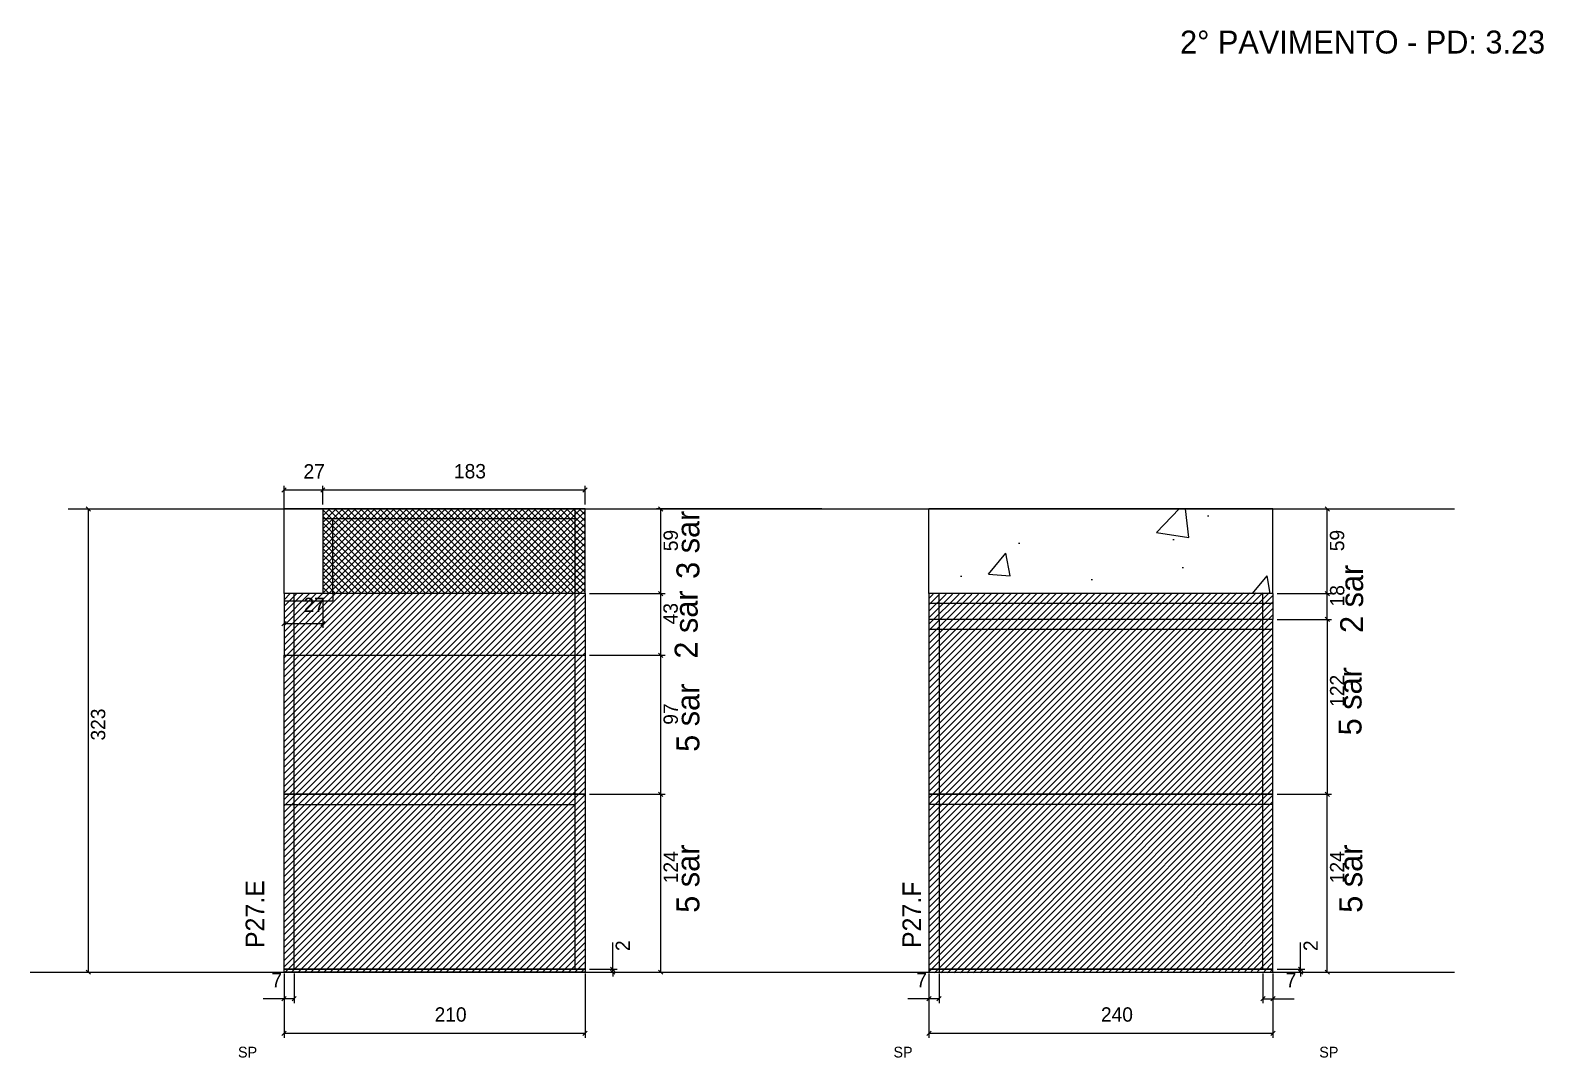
# Model space of a CAD drawing. Header units: metres. Extents: x 3966 to 8034, y 3880 to 4612.
# Drawn here: x 6978 to 8034, y 3881 to 4598 of the extents above; entities that cross this region are included whole.
import ezdxf

# ---------------------------------------------------------------- set-up
doc = ezdxf.new("R2010")
doc.units = ezdxf.units.M
for name, color, linetype in [('COTA', 7, 'Continuous'), ('Hachura', 7, 'Continuous'), ('NIVEL 2° PAV.', 7, 'Continuous'), ('NOMENCLATURA', 7, 'Continuous'), ('Nível', 7, 'Continuous'), ('Painéis', 7, 'Continuous'), ('SARR_2.2x7', 7, 'Continuous'), ('texto', 7, 'Continuous'), ('Texto Seção', 7, 'Continuous')]:
    doc.layers.add(name, color=color, linetype=linetype)

msp = doc.modelspace()

# ---------------------------------------------------------------- hatches: boundary and pattern name
at = {"layer": 'COTA'}
h = msp.add_hatch(dxfattribs=at)
h.set_pattern_fill('AR-CONC')
h.paths.add_polyline_path([(7182.1, 4204.9), (7155.1, 4204.9), (7155.1, 4263.9), (7182.1, 4263.9), (7182.1, 4204.9)])
h = msp.add_hatch(dxfattribs=at)
h.set_pattern_fill('AR-CONC')
h.paths.add_polyline_path([(7605, 4204.9), (7845, 4204.9), (7845, 4263.9), (7605, 4263.9), (7605, 4204.9)])
at = {"layer": 'Hachura'}
h = msp.add_hatch(dxfattribs=at)
h.set_pattern_fill('ANSI37')
h.paths.add_polyline_path([(7365.1, 4263.9), (7182.1, 4263.9), (7182.1, 4204.9), (7365.1, 4204.9), (7365.1, 4263.9)])
h = msp.add_hatch(dxfattribs=at)
h.set_pattern_fill('ANSI31')
h.paths.add_polyline_path([(7365.1, 3940.9), (7365.1, 4204.9), (7155.1, 4204.9), (7155.1, 3940.9), (7365.1, 3940.9)])
h = msp.add_hatch(dxfattribs=at)
h.set_pattern_fill('ANSI31')
h.paths.add_polyline_path([(7845, 3941.4), (7845, 4205.4), (7605, 4204.4), (7605, 3940.4), (7845, 3941.4)])

# ---------------------------------------------------------------- linework, layer by layer
at = {"layer": 'COTA', "color": 0, "lineweight": 25}
for p, q in [((7156.6, 4278.5), (7153.6, 4275.5)), ((7183.6, 4278.5), (7180.6, 4275.5)), ((7180.6, 4275.5), (7183.6, 4278.5)), ((7363.6, 4275.5), (7366.6, 4278.5)), ((7419.4, 4262.4), (7416.4, 4265.4)), ((7884.4, 4262.4), (7881.4, 4265.4)), ((7419.4, 4203.4), (7416.4, 4206.4)), ((7416.4, 4206.4), (7419.4, 4203.4)), ((7881.4, 4206.4), (7884.4, 4203.4)), ((7884.4, 4203.4), (7881.4, 4206.4)), ((7156.6, 4185.4), (7153.6, 4182.4)), ((7180.6, 4182.4), (7183.6, 4185.4)), ((7884.4, 4185.4), (7881.4, 4188.4)), ((7881.4, 4188.4), (7884.4, 4185.4)), ((7419.4, 4160.4), (7416.4, 4163.4)), ((7416.4, 4163.4), (7419.4, 4160.4)), ((7419.4, 4063.4), (7416.4, 4066.4)), ((7416.4, 4066.4), (7419.4, 4063.4)), ((7884.4, 4063.4), (7881.4, 4066.4)), ((7881.4, 4066.4), (7884.4, 4063.4)), ((7382.9, 3944.4), (7385.9, 3941.4)), ((7385.9, 3939.4), (7382.9, 3942.4)), ((7416.4, 3942.4), (7419.4, 3939.4)), ((7862.8, 3944.4), (7865.8, 3941.4)), ((7865.8, 3939.4), (7862.8, 3942.4)), ((7881.4, 3942.4), (7884.4, 3939.4)), ((7156.6, 3923.9), (7153.6, 3920.9)), ((7160.6, 3920.9), (7163.6, 3923.9)), ((7606.5, 3923.9), (7603.5, 3920.9)), ((7610.5, 3920.9), (7613.5, 3923.9)), ((7839.5, 3923.9), (7836.5, 3920.9)), ((7843.5, 3920.9), (7846.5, 3923.9)), ((7156.6, 3899.7), (7153.6, 3896.7)), ((7363.6, 3896.7), (7366.6, 3899.7)), ((7606.5, 3899.7), (7603.5, 3896.7)), ((7843.5, 3896.7), (7846.5, 3899.7))]:
    msp.add_line(p, q, dxfattribs=at)
at = {"layer": 'COTA', "color": 4, "lineweight": 25}
for p, q in [((7155.1, 4266.9), (7155.1, 4280)), ((7182.1, 4277), (7155.1, 4277)), ((7182.1, 4266.9), (7182.1, 4280)), ((7182.1, 4266.9), (7182.1, 4280)), ((7365.1, 4277), (7182.1, 4277)), ((7365.1, 4266.9), (7365.1, 4280)), ((7530.2, 4263.9), (7414.9, 4263.9)), ((7417.9, 4204.9), (7417.9, 4263.9)), ((7848, 4263.9), (7885.9, 4263.9)), ((7882.9, 4204.9), (7882.9, 4263.9)), ((7368.1, 4204.9), (7420.9, 4204.9)), ((7368.1, 4204.9), (7420.9, 4204.9)), ((7417.9, 4161.9), (7417.9, 4204.9)), ((7848, 4204.9), (7885.9, 4204.9)), ((7848, 4204.9), (7885.9, 4204.9)), ((7882.9, 4186.9), (7882.9, 4204.9)), ((7155.1, 4201.9), (7155.1, 4180.9)), ((7182.1, 4201.9), (7182.1, 4180.9)), ((7155.1, 4183.9), (7182.1, 4183.9)), ((7848, 4186.9), (7885.9, 4186.9)), ((7848, 4186.9), (7885.9, 4186.9)), ((7882.9, 4186.9), (7882.9, 4064.9)), ((7368.1, 4161.9), (7420.9, 4161.9)), ((7368.1, 4161.9), (7420.9, 4161.9)), ((7417.9, 4064.9), (7417.9, 4161.9)), ((7368.1, 4064.9), (7420.9, 4064.9)), ((7368.1, 4064.9), (7420.9, 4064.9)), ((7417.9, 3940.9), (7417.9, 4064.9)), ((7848, 4064.9), (7885.9, 4064.9)), ((7848, 4064.9), (7885.9, 4064.9)), ((7882.9, 3940.9), (7882.9, 4064.9)), ((7384.4, 3942.9), (7384.4, 3961.7)), ((7864.3, 3942.9), (7864.3, 3961.7)), ((7155.1, 3939.9), (7155.1, 3895.2)), ((7162.1, 3939.9), (7162.1, 3919.4)), ((7365.1, 3939.9), (7365.1, 3895.2)), ((7368.1, 3942.9), (7387.4, 3942.9)), ((7368.1, 3940.9), (7387.4, 3940.9)), ((7368.1, 3940.9), (7420.9, 3940.9)), ((7384.4, 3940.9), (7384.4, 3942.9)), ((7384.4, 3940.9), (7384.4, 3937.9)), ((7605, 3939.9), (7605, 3895.2)), ((7612, 3939.9), (7612, 3919.4)), ((7838, 3939.9), (7838, 3919.4)), ((7845, 3939.9), (7845, 3895.2)), ((7848, 3942.9), (7867.3, 3942.9)), ((7848, 3940.9), (7867.3, 3940.9)), ((7848, 3940.9), (7885.9, 3940.9)), ((7864.3, 3940.9), (7864.3, 3942.9)), ((7864.3, 3940.9), (7864.3, 3937.9)), ((7155.1, 3937.9), (7155.1, 3919.4)), ((7605, 3937.9), (7605, 3919.4)), ((7845, 3937.9), (7845, 3919.4)), ((7155.1, 3922.4), (7140.4, 3922.4)), ((7162.1, 3922.4), (7155.1, 3922.4)), ((7605, 3922.4), (7590.3, 3922.4)), ((7612, 3922.4), (7605, 3922.4)), ((7838, 3922.4), (7845, 3922.4)), ((7845, 3922.4), (7859.7, 3922.4)), ((7365.1, 3898.2), (7155.1, 3898.2)), ((7845, 3898.2), (7605, 3898.2))]:
    msp.add_line(p, q, dxfattribs=at)
at = {"layer": 'COTA', "color": 241, "lineweight": 25}
for p, q in [((7155.1, 4204.9), (7155.1, 4268.9)), ((7182.1, 4263.9), (7155.1, 4263.9)), ((7845, 4263.9), (7605, 4263.9)), ((7605, 4204.9), (7605, 4263.9)), ((7845, 4204.9), (7845, 4263.9))]:
    msp.add_line(p, q, dxfattribs=at)
at = {"layer": 'NIVEL 2° PAV.', "color": 4, "lineweight": 25}
for p, q in [((7015.3, 4263.9), (7021.5, 4263.9)), ((7018.5, 3940.9), (7018.5, 4263.9)), ((6978, 3940.9), (7021.5, 3940.9))]:
    msp.add_line(p, q, dxfattribs=at)
at = {"layer": 'NIVEL 2° PAV.', "color": 0, "lineweight": 25}
for p, q in [((7020, 4262.4), (7017, 4265.4)), ((7017, 3942.4), (7020, 3939.4))]:
    msp.add_line(p, q, dxfattribs=at)
at = {"layer": 'Nível', "color": 4, "lineweight": 25}
for p, q in [((7004.4, 4263.9), (7971.7, 4263.9)), ((7014.1, 3940.9), (7971.7, 3940.9))]:
    msp.add_line(p, q, dxfattribs=at)
at = {"layer": 'Painéis', "color": 200, "lineweight": 25}
for p, q in [((7182.1, 4263.9), (7365.1, 4263.9)), ((7365.1, 4263.9), (7182.1, 4263.9)), ((7182.1, 4263.9), (7182.1, 4204.9)), ((7365.1, 4204.9), (7365.1, 4263.9)), ((7365.1, 4204.9), (7155.1, 4204.9)), ((7155.1, 4204.9), (7155.1, 4161.9)), ((7365.1, 4204.9), (7365.1, 4161.9)), ((7605, 4204.9), (7605, 4186.9)), ((7845, 4204.9), (7605, 4204.9)), ((7845, 4204.9), (7845, 4186.9)), ((7605, 4186.9), (7605, 4064.9)), ((7845, 4186.9), (7605, 4186.9)), ((7845, 4064.9), (7845, 4186.9)), ((7155.1, 4161.9), (7365.1, 4161.9)), ((7155.1, 4064.9), (7155.1, 4161.9)), ((7365.1, 4161.9), (7365.1, 4064.9)), ((7155.1, 3940.9), (7155.1, 4064.9)), ((7365.1, 4064.9), (7155.1, 4064.9)), ((7155.1, 4064.9), (7365.1, 4064.9)), ((7365.1, 4064.9), (7365.1, 3940.9)), ((7605, 4064.9), (7605, 3940.9)), ((7605, 4064.9), (7845, 4064.9)), ((7845, 4064.9), (7605, 4064.9)), ((7845, 3940.9), (7845, 4064.9)), ((7365.1, 3942.9), (7155.1, 3942.9)), ((7605, 3942.9), (7845, 3942.9))]:
    msp.add_line(p, q, dxfattribs=at)
for points in [[(7155.1, 3942.9), (7365.1, 3942.9), (7365.1, 3940.9), (7155.1, 3940.9)], [(7845, 3942.9), (7605, 3942.9), (7605, 3940.9), (7845, 3940.9)]]:
    msp.add_lwpolyline(points, close=True, dxfattribs=at)
at = {"layer": 'SARR_2.2x7', "color": 40, "lineweight": 25}
for p, q in [((7358.1, 4256.9), (7182.1, 4256.9)), ((7189.1, 4204.9), (7189.1, 4256.9)), ((7358.1, 4161.9), (7358.1, 4263.9)), ((7162.1, 4161.9), (7162.1, 4204.9)), ((7189.1, 4204.9), (7189.1, 4199.9)), ((7612, 4186.9), (7612, 4204.9)), ((7838, 4186.9), (7838, 4204.9)), ((7155.1, 4199.9), (7189.1, 4199.9)), ((7845, 4197.9), (7605, 4197.9)), ((7612, 4186.9), (7612, 4064.9)), ((7838, 4064.9), (7838, 4186.9)), ((7845, 4179.9), (7605, 4179.9)), ((7162.1, 4064.9), (7162.1, 4161.9)), ((7358.1, 4064.9), (7358.1, 4161.9)), ((7155.1, 4057.9), (7358.1, 4057.9)), ((7162.1, 3942.9), (7162.1, 4064.9)), ((7358.1, 3942.9), (7358.1, 4064.9)), ((7845, 4057.9), (7605, 4057.9)), ((7612, 4064.9), (7612, 3940.9)), ((7838, 3942.9), (7838, 4064.9))]:
    msp.add_line(p, q, dxfattribs=at)

# ---------------------------------------------------------------- texts
at = {"layer": 'COTA', "color": 240, "lineweight": 25}
for s, p in [('27', (7168.6, 4285.1)), ('183', (7273.6, 4285.2)), ('27', (7168.6, 4192)), ('7', (7146.2, 3930.4)), ('7', (7596.1, 3930.4)), ('7', (7853.9, 3930.4)), ('210', (7260.1, 3906.4)), ('240', (7725, 3906.4))]:
    msp.add_text(s, height=10, dxfattribs=at).set_placement(p)
for s, p in [('59', (7429.8, 4234.4)), ('59', (7894.7, 4234.4)), ('18', (7894.8, 4195.9)), ('43', (7429.7, 4183.4)), ('122', (7894.8, 4125.9)), ('97', (7429.8, 4113.4)), ('124', (7429.8, 4002.9)), ('124', (7894.8, 4002.9)), ('2', (7396.4, 3955.6)), ('2', (7876.3, 3955.6))]:
    msp.add_text(s, height=10, rotation=90, dxfattribs=at).set_placement(p)
at = {"layer": 'NIVEL 2° PAV.', "color": 240, "lineweight": 25}
msp.add_text('323', height=10, rotation=90, dxfattribs=at).set_placement((7030.3, 4102.4))
at = {"layer": 'NOMENCLATURA', "color": 2, "lineweight": 25}
msp.add_text('2° PAVIMENTO - PD: 3.23', height=16, dxfattribs=at).set_placement((7780.2, 4581.4))
at = {"layer": 'NOMENCLATURA', "color": 7, "lineweight": 25}
for s, p in [('3 sar', (7444.8, 4215.1)), ('2 sar', (7907.9, 4177.4)), ('2 sar', (7443.6, 4159.5)), ('5 sar', (7906.8, 4106)), ('5 sar', (7444.8, 4094.5)), ('5 sar', (7444.8, 3982.3)), ('5 sar', (7907.3, 3982.3))]:
    msp.add_text(s, height=16, rotation=90, dxfattribs=at).set_placement(p)
at = {"layer": 'texto', "color": 0, "lineweight": 25}
for p in [(7122.9, 3881.4), (7580.2, 3881.4), (7877.3, 3881.4)]:
    msp.add_text('SP', height=7.5, dxfattribs=at).set_placement(p)
at = {"layer": 'Texto Seção', "color": 7, "lineweight": 15}
for s, p in [('P27.E', (7141.2, 3957.7)), ('P27.F', (7599.5, 3957.7))]:
    msp.add_text(s, height=13, rotation=90, dxfattribs=at).set_placement(p)

doc.saveas('drawing.dxf')
